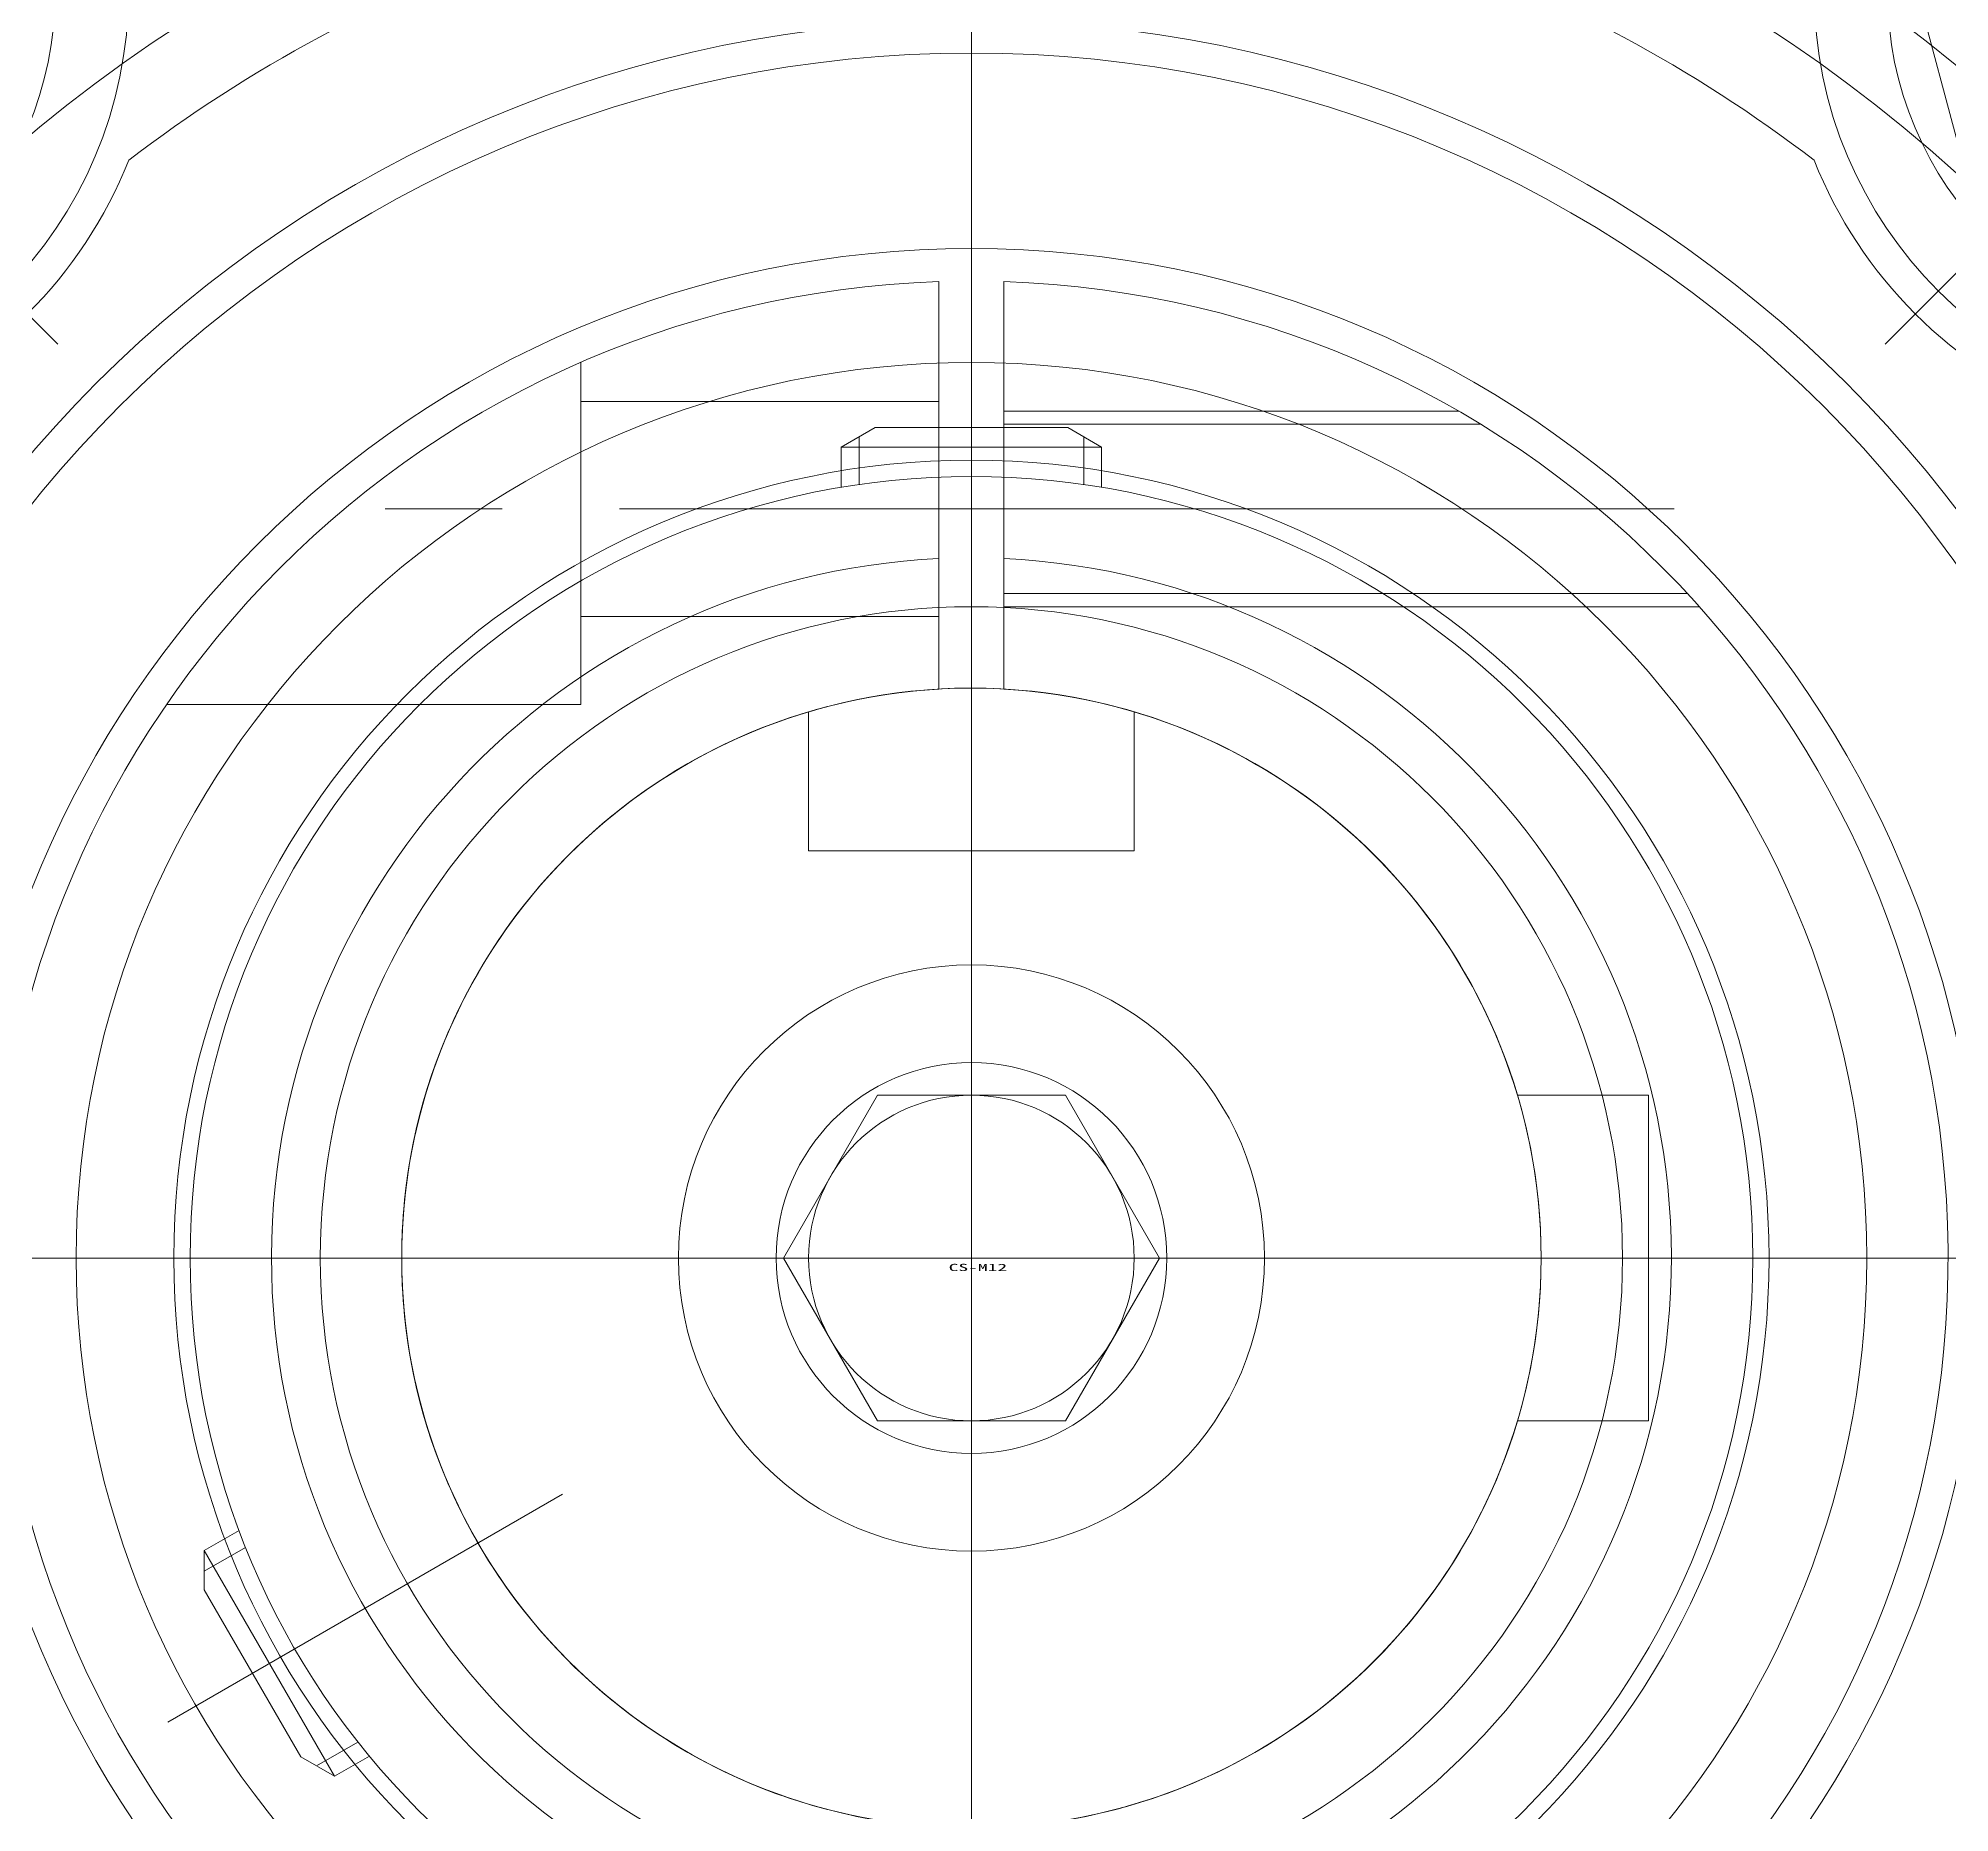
# Model space of a CAD drawing. Units: millimetres at full size. Extents: x -19442 to 19442, y -5866 to 5866.
# Drawn here: x -17697.7 to -17639, y -395.3 to -340.8 of the extents above; entities that cross this region are included whole.
import ezdxf
from ezdxf.enums import TextEntityAlignment as Align

# ---------------------------------------------------------------- set-up
doc = ezdxf.new("R2010")
doc.units = ezdxf.units.MM
doc.header["$LTSCALE"] = 3.6
doc.linetypes.add('CHAIN2', pattern=[12, 9, -1, 1, -1])
for name, color, linetype, lineweight in [('0-3_04_HIDDEN', 7, 'Continuous', 9), ('0-4_05_CENTER', 2, 'CHAIN2', 9), ('0-6_0', 2, 'Continuous', 9), ('0-7_10_DRAFT', 1, 'Continuous', 9)]:
    doc.layers.add(name, color=color, linetype=linetype, lineweight=lineweight)
doc.styles.add('ＭＳ ゴシック', font='')
doc.styles.get('ＭＳ ゴシック').set_extended_font_data('MS Gothic')

# ---------------------------------------------------------------- blocks, each defined once
blk = doc.blocks.new('A$C292F3EFF_1')
at = {"layer": '0-3_04_HIDDEN'}
for radius in [50, 20]:
    blk.add_circle((0, 0), radius, dxfattribs=at)
at = {"layer": '0-7_10_DRAFT'}
for p, q in [((0, -4.782), (0, 4.782)), ((4.782, 0), (-4.782, 0))]:
    blk.add_line(p, q, dxfattribs=at)
blk = doc.blocks.new('A$C06233B12_1')
at = {"layer": '0-3_04_HIDDEN'}
for radius in [82.6, 77.6]:
    blk.add_circle((0, 0), radius, dxfattribs=at)
at = {"layer": '0-4_05_CENTER'}
for p, q in [((0, 119), (0, -119)), ((-119, 0), (119, 0))]:
    blk.add_line(p, q, dxfattribs=at)
for radius in [100, 55]:
    blk.add_circle((0, 0), radius, dxfattribs=at)
at = {"layer": '0-6_0', "color": 134}
for radius in [115, 45]:
    blk.add_circle((0, 0), radius, dxfattribs=at)
blk = doc.blocks.new('MUCFC207b_1')
at = {"layer": '0-3_04_HIDDEN', "color": 2}
for p, q in [((-4, 24.9), (-2.961, 25.5)), ((2.961, 25.5), (-2.961, 25.5)), ((4, 24.9), (2.961, 25.5)), ((4, 24.9), (-4, 24.9)), ((-4, 23.664), (-4, 24.9)), ((-3.45, 23.751), (-3.45, 25.218)), ((3.45, 23.751), (3.45, 25.218)), ((4, 23.664), (4, 24.9)), ((-22.494, -8.368), (-23.564, -8.986)), ((-22.294, -8.888), (-23.564, -9.621)), ((-23.564, -8.986), (-19.564, -15.914)), ((-23.564, -8.986), (-23.564, -10.186)), ((-23.564, -10.186), (-20.603, -15.314)), ((-18.844, -14.863), (-20.114, -15.597)), ((-19.564, -15.914), (-20.603, -15.314)), ((-18.494, -15.296), (-19.564, -15.914))]:
    blk.add_line(p, q, dxfattribs=at)
for radius in [38, 37, 24, 17.5]:
    blk.add_circle((0, 0), radius, dxfattribs=at)
for centre, radius, start, end in [((0, 0), 42.5, 90, 127.52307), ((0, 0), 42.5, 52.47693, 90), ((-38.891, 38.891), 14, 291.73224, 338.26776), ((38.891, 38.891), 14, 201.73224, 248.26776)]:
    blk.add_arc(centre, radius, start, end, dxfattribs=at)
at = {"layer": '0-4_05_CENTER'}
for p, q in [((0, -60), (0, 60)), ((-60, 0), (60, 0)), ((-24.682, -14.25), (-12.557, -7.25))]:
    blk.add_line(p, q, dxfattribs=at)
blk = doc.blocks.new('A$C285C78E6_1')
at = {"layer": '0-3_04_HIDDEN', "linetype": 'CHAIN2'}
for p, q in [((0, -15.312), (0, 15.312)), ((-15.312, 0), (15.311, 0))]:
    blk.add_line(p, q, dxfattribs=at)
at = {"layer": '0-3_04_HIDDEN'}
blk.add_lwpolyline([(5.485, -9.5), (-5.485, -9.5), (-10.97, 0), (-5.485, 9.5), (5.485, 9.5), (10.97, 0)], close=True, dxfattribs=at)
for radius in [13, 10.75]:
    blk.add_circle((0, 0), radius, dxfattribs=at)
at = {"layer": '0-7_10_DRAFT', "style": 'ＭＳ ゴシック', "width": 1.9}
blk.add_text('BT-M12', height=0.2199, dxfattribs=at).set_placement((-0.7, -0.547), align=Align.BOTTOM_LEFT)
blk = doc.blocks.new('A$C21846326_1')
at = {"layer": '0-3_04_HIDDEN'}
for p, rotation in [((-38.891, 38.891), 315), ((38.891, 38.891), 225)]:
    blk.add_blockref('A$C285C78E6_1', p, dxfattribs=dict(at, rotation=rotation))
blk.add_blockref('MUCFC207b_1', (0, 0), dxfattribs=at)
at = {"layer": '0-6_0'}
blk.add_blockref('A$C06233B12_1', (0, 0), dxfattribs=at)
blk = doc.blocks.new('A$C5C8B0B06_1')
at = {"layer": '0-4_05_CENTER'}
for p, q in [((0, 55.878), (0, -55.878)), ((-55.878, 0), (55.878, 0))]:
    blk.add_line(p, q, dxfattribs=at)
at = {"layer": '0-6_0', "color": 134}
blk.add_circle((0, 0), 47.5, dxfattribs=at)
blk = doc.blocks.new('GM-SHYF-RH 0.4kW、1／160、＊＊V、60Hza_1')
at = {"layer": '0-6_0', "linetype": 'CHAIN2'}
for p, q in [((0, 65.361), (0, -65.361)), ((65.361, 0), (-65.361, 0))]:
    blk.add_line(p, q, dxfattribs=at)
at = {"layer": '0-6_0'}
blk.add_line((5, 16.771), (5, 20.8), dxfattribs=at)
blk.add_lwpolyline([(-5, 16.771), (-5, 20.8), (5, 20.8)], dxfattribs=at)
for radius in [47.5, 24]:
    blk.add_circle((0, 0), radius, dxfattribs=at)
blk.add_arc((0, 0), 17.5, 106.60155, 73.39845, dxfattribs=at)
blk = doc.blocks.new('A$C7E3831AE_1')
at = {"layer": '0-3_04_HIDDEN'}
for radius in [82.6, 77.6, 31]:
    blk.add_circle((0, 0), radius, dxfattribs=at)
at = {"layer": '0-4_05_CENTER'}
for p, q in [((0, 119), (0, -119)), ((-119, 0), (97.419, 0))]:
    blk.add_line(p, q, dxfattribs=at)
blk = doc.blocks.new('A$C427B324A_1')
at = {"layer": '0-3_04_HIDDEN'}
blk.add_lwpolyline([(-5, 16.771), (-5, 12.5), (5, 12.5), (5, 16.771)], dxfattribs=at)
for radius in [50, 17.5, 6, 5]:
    blk.add_circle((0, 0), radius, dxfattribs=at)
at = {"layer": '0-4_05_CENTER'}
for p, q in [((0, -52.401), (0, 52.401)), ((-52.401, 0), (52.401, 0))]:
    blk.add_line(p, q, dxfattribs=at)
blk = doc.blocks.new('A$C35045EA2_1')
at = {"layer": '0-6_0', "color": 134, "linetype": 'CHAIN2'}
for p, q in [((0, -12), (0, 12)), ((-12, 0), (12, 0))]:
    blk.add_line(p, q, dxfattribs=at)
at = {"layer": '0-6_0', "color": 134}
blk.add_lwpolyline([(2.887, -5), (-2.887, -5), (-5.773, 0), (-2.887, 5), (2.887, 5), (5.773, 0)], close=True, dxfattribs=at)
blk.add_circle((0, 0), 9, dxfattribs=at)
at = {"layer": '0-7_10_DRAFT', "style": 'ＭＳ ゴシック', "width": 2}
blk.add_text('CS-M12', height=0.2199, dxfattribs=at).set_placement((-0.698, -0.465), align=Align.BOTTOM_LEFT)
blk = doc.blocks.new('SCSBN35-43a_1')
at = {"layer": '0-3_04_HIDDEN', "color": 2}
for p, q in [((-24.718, -17), (-12, -17)), ((-12, -27.495), (-12, -17)), ((-1, -19.7), (-12, -19.7)), ((22.361, -20), (1, -20)), ((21.996, -20.4), (1, -20.4)), ((15.641, -25.6), (1, -25.6)), ((-1, -26.3), (-12, -26.3)), ((14.967, -26), (1, -26))]:
    blk.add_line(p, q, dxfattribs=at)
blk.add_arc((0, 0), 21.5, 272.66588, 267.33412, dxfattribs=at)
at = {"layer": '0-4_05_CENTER'}
for p, q in [((0, 33.15), (0, -33.15)), ((33.15, 0), (-33.15, 0)), ((21.591, -23), (-21.591, -23))]:
    blk.add_line(p, q, dxfattribs=at)
at = {"layer": '0-6_0'}
for p, q in [((-1, -29.983), (-1, -17.471)), ((1, -29.983), (1, -17.471))]:
    blk.add_line(p, q, dxfattribs=at)
for radius, start, end in [(30, 271.91021, 268.08979), (17.5, 93.27583, 266.72417), (17.5, 273.27583, 86.72417)]:
    blk.add_arc((0, 0), radius, start, end, dxfattribs=at)
blk = doc.blocks.new('A$C43C07574_1')
at = {"layer": '0-3_04_HIDDEN'}
blk.add_blockref('A$C427B324A_1', (0, 0), dxfattribs=at)
at = {"layer": '0-3_04_HIDDEN', "xscale": -1, "rotation": 180}
blk.add_blockref('SCSBN35-43a_1', (0, 0), dxfattribs=at)
at = {"layer": '0-6_0'}
for name in ['A$C7E3831AE_1', 'A$C35045EA2_1']:
    blk.add_blockref(name, (0, 0), dxfattribs=at)
at = {"layer": '0-6_0', "rotation": 270}
blk.add_blockref('A$C5C8B0B06_1', (0, 0), dxfattribs=at)
at = {"layer": '0-6_0', "xscale": -1, "rotation": 270}
blk.add_blockref('GM-SHYF-RH 0.4kW、1／160、＊＊V、60Hza_1', (0, 0), dxfattribs=at)
blk = doc.blocks.new('A$C79CD6906_1')
at = {"layer": '0-3_04_HIDDEN'}
for radius in [57.15, 53.95, 27.5, 24.5]:
    blk.add_circle((0, 0), radius, dxfattribs=at)
at = {"layer": '0-4_05_CENTER'}
for p, q in [((0, 330), (0, -119)), ((-119, 0), (119, 0))]:
    blk.add_line(p, q, dxfattribs=at)
blk.add_circle((0, 0), 100, dxfattribs=at)
at = {"layer": '0-6_0', "color": 134}
blk.add_circle((0, 0), 115, dxfattribs=at)

msp = doc.modelspace()

# ---------------------------------------------------------------- block references
at = {"layer": '0-3_04_HIDDEN'}
msp.add_blockref('A$C292F3EFF_1', (-17669.048, -378.253), dxfattribs=at)
at = {"layer": '0-6_0'}
for name in ['A$C79CD6906_1', 'A$C21846326_1', 'A$C43C07574_1']:
    msp.add_blockref(name, (-17669.048, -378.253), dxfattribs=at)

doc.saveas('drawing.dxf')
